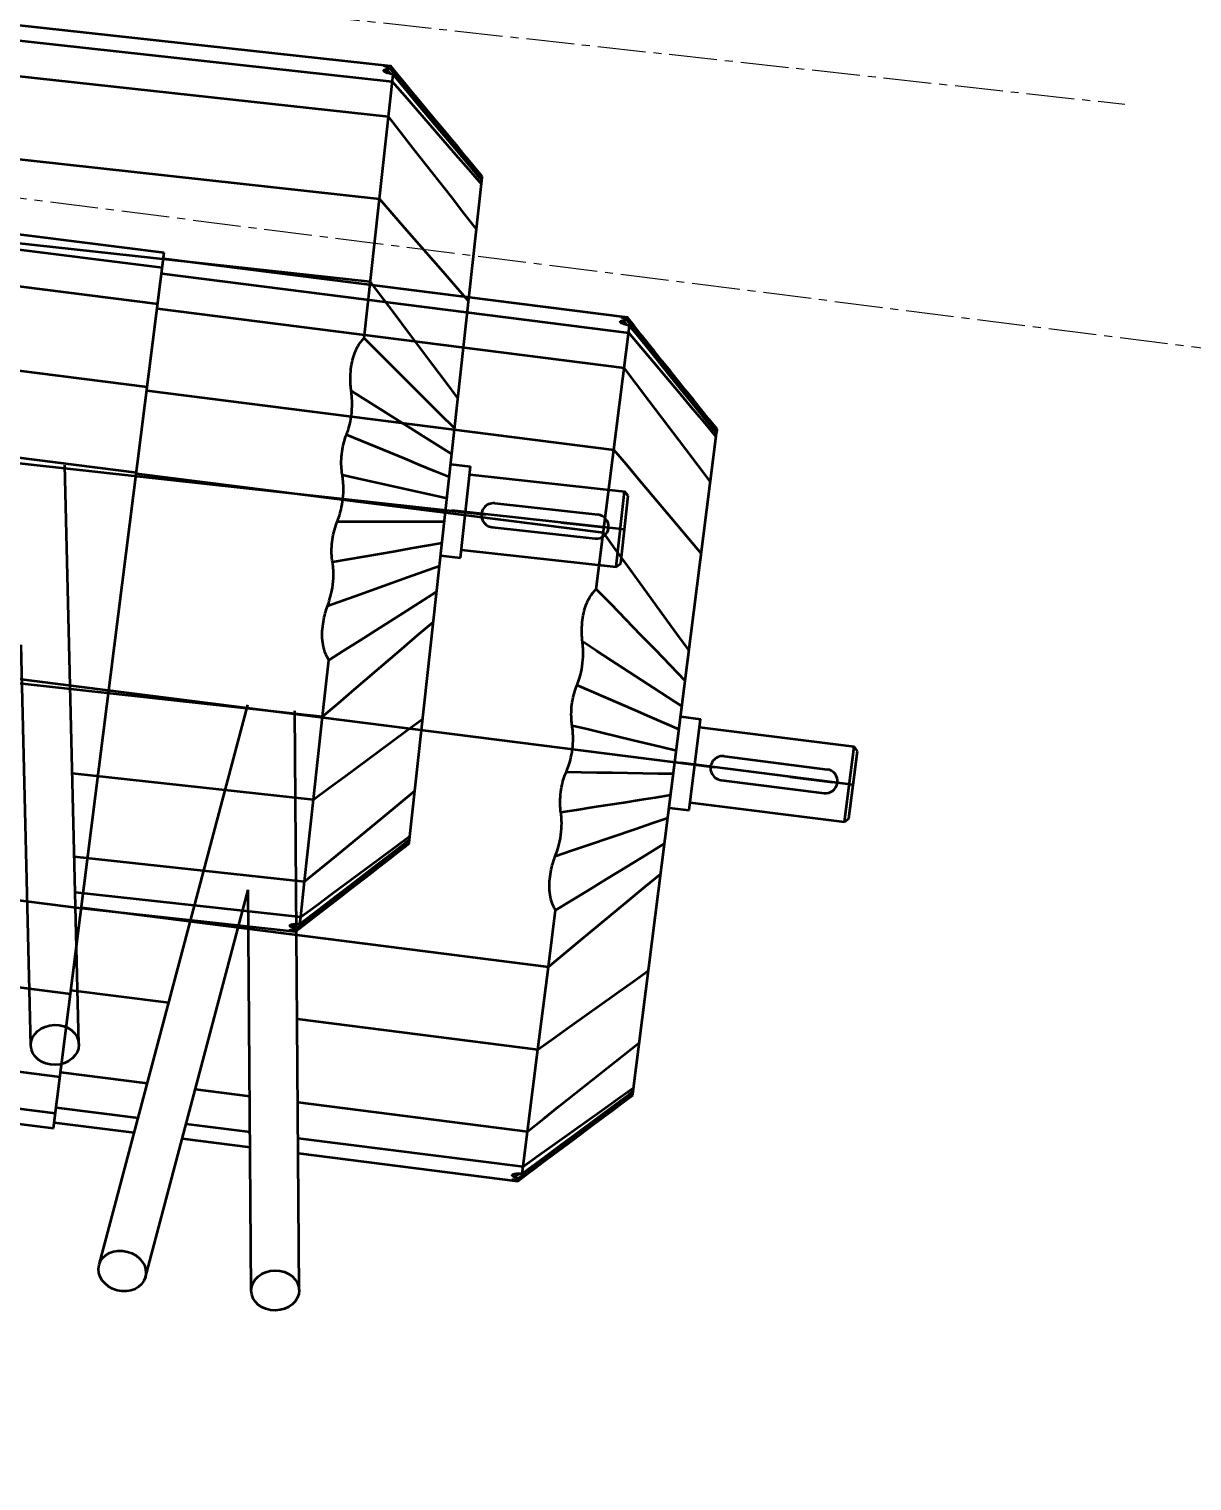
# Model space of a CAD drawing. Header units: millimetres. Extents: x -50460 to 50460, y -35640 to 35640.
# Drawn here: x 19036 to 19327.2, y -4041.1 to -3677.6 of the extents above; entities that cross this region are included whole.
import ezdxf

# ---------------------------------------------------------------- set-up
doc = ezdxf.new("R2010")
doc.units = ezdxf.units.MM
doc.linetypes.add('双点画线', pattern=[22, 12, -2, 2, -2, 2, -2])
doc.linetypes.add('点画线', pattern=[18, 12, -2, 2, -2])
doc.layers.get('0').update_dxf_attribs({"lineweight": 35})
for name, color, linetype, lineweight in [('7', 30, '双点画线', 18), ('CDRAFT0', 7, 'Continuous', 15), ('EB0', 7, 'Continuous', 15), ('中心线层', 1, '点画线', 18), ('尺寸线层', 4, 'Continuous', 18)]:
    doc.layers.add(name, color=color, linetype=linetype, lineweight=lineweight)
doc.styles.get("Standard").update_dxf_attribs({"font": ''})
doc.styles.get('Standard').set_extended_font_data('宋体')
doc.dimstyles.new('AM_DEMATIC$0', dxfattribs={"dimscale": 120, "dimtxt": 3, "dimasz": 1.5, "dimexe": 1, "dimexo": 0, "dimgap": 1, "dimtad": 1, "dimdsep": 46, "dimtxsty": 'Standard', "dimblk": '_CAXARROW', "dimcen": 0, "dimdle": 3, "dimclrd": 256, "dimclre": 256, "dimclrt": 2, "dimadec": 0, "dimazin": 2, "dimtfac": 0.707107, "dimtdec": 3, "dimtmove": 0, "dimatfit": 3, "dimfxl": 0, "dimfrac": 2, "dimtolj": 1, "dimlwd": 18, "dimarcsym": 0})

# ---------------------------------------------------------------- blocks, each defined once
blk = doc.blocks.new('*X513')
at = {"layer": '尺寸线层', "linetype": 'Continuous', "lineweight": 18, "transparency": 16777216}
for points in [[(22089.95, -1589.73), (22112.45, -1769.73), (22067.45, -1769.73)], [(22089.95, -15589.73), (22112.45, -15409.73), (22067.45, -15409.73)]]:
    blk.add_hatch(color=256, dxfattribs=at).paths.add_polyline_path(points, flags=0)
at = {"layer": '尺寸线层', "transparency": 16777216}
for p, q in [((14580.26, -1589.73), (22209.95, -1589.73)), ((14580.26, -15589.73), (22209.95, -15589.73))]:
    blk.add_line(p, q, dxfattribs=at)
at = {"layer": '尺寸线层', "linetype": 'Continuous', "lineweight": 18, "transparency": 16777216}
blk.add_line((22089.95, -1589.73), (22089.95, -15589.73), dxfattribs=at)
at = {"layer": '尺寸线层', "color": 2, "transparency": 16777216, "insert": (21789.95, -8576.73), "char_height": 360, "width": 2392, "attachment_point": 5, "rotation": 90, "line_spacing_factor": 1.37}
blk.add_mtext('14000', dxfattribs=at)
blk = doc.blocks.new('_CAXARROW')
blk.add_hatch(color=0).paths.add_polyline_path([(0, 0), (-1, 0.125), (-1, -0.125)], flags=0)
blk = doc.blocks.new('*X595')
at = {"layer": 'CDRAFT0', "color": 1, "linetype": 'Continuous', "lineweight": 35}
for p, q in [((536.97, -39.76), (653.28, -52.51)), ((536.55, -43.52), (653.75, -56.37)), ((535.59, -52.34), (652.78, -65.19)), ((651.59, -53.64), (651.61, -53.59)), ((651.59, -53.69), (651.59, -53.64)), ((651.61, -53.74), (651.59, -53.69)), ((651.61, -53.59), (651.65, -53.54)), ((651.65, -53.8), (651.61, -53.74)), ((651.65, -53.54), (651.71, -53.5)), ((651.71, -53.87), (651.65, -53.8)), ((651.71, -53.5), (651.78, -53.46)), ((651.8, -53.93), (651.71, -53.87)), ((651.74, -52.5), (651.75, -52.48)), ((651.75, -52.52), (651.74, -52.5)), ((651.75, -52.48), (651.79, -52.47)), ((651.78, -52.54), (651.75, -52.52)), ((651.83, -52.57), (651.78, -52.54)), ((651.78, -53.46), (651.86, -53.43)), ((651.79, -52.47), (651.85, -52.46)), ((651.91, -54), (651.8, -53.93)), ((651.9, -52.6), (651.83, -52.57)), ((651.85, -52.46), (651.94, -52.45)), ((651.86, -53.43), (651.95, -53.4)), ((652, -52.63), (651.9, -52.6)), ((652.05, -54.07), (651.91, -54)), ((651.94, -52.45), (652.04, -52.45)), ((651.95, -53.4), (652.04, -53.38)), ((652.12, -52.67), (652, -52.63)), ((652.04, -52.45), (652.16, -52.45)), ((652.04, -53.38), (652.12, -53.36)), ((652.21, -54.14), (652.05, -54.07)), ((652.25, -52.7), (652.12, -52.67)), ((652.12, -53.36), (652.21, -53.34)), ((652.16, -52.45), (652.27, -52.46)), ((652.21, -53.34), (652.28, -53.33)), ((652.39, -54.21), (652.21, -54.14)), ((652.37, -52.74), (652.25, -52.7)), ((652.27, -52.46), (652.38, -52.46)), ((652.28, -53.33), (652.38, -53.31)), ((652.62, -53.72), (652.28, -53.33)), ((652.46, -52.76), (652.37, -52.74)), ((652.38, -52.46), (652.48, -52.47)), ((652.38, -53.31), (652.48, -53.29)), ((652.59, -54.28), (652.39, -54.21)), ((652.57, -52.79), (652.46, -52.76)), ((652.53, -52.53), (652.48, -52.47)), ((652.48, -52.47), (652.59, -52.47)), ((652.48, -53.29), (652.6, -53.27)), ((652.59, -52.6), (652.53, -52.53)), ((652.68, -52.82), (652.57, -52.79)), ((652.59, -52.47), (652.71, -52.48)), ((652.65, -52.67), (652.59, -52.6)), ((652.81, -54.36), (652.59, -54.28)), ((652.6, -53.27), (652.71, -53.24)), ((652.78, -53.91), (652.62, -53.72)), ((652.71, -52.74), (652.65, -52.67)), ((652.79, -52.86), (652.68, -52.82)), ((652.71, -52.48), (652.85, -52.49)), ((652.76, -52.81), (652.71, -52.74)), ((652.71, -53.24), (652.82, -53.21)), ((652.82, -52.88), (652.76, -52.81)), ((652.95, -54.11), (652.78, -53.91)), ((652.89, -52.9), (652.79, -52.86)), ((653.05, -54.43), (652.81, -54.36)), ((652.82, -53.21), (652.91, -53.17)), ((652.85, -52.49), (652.98, -52.49)), ((652.97, -52.95), (652.89, -52.9)), ((652.91, -53.17), (652.99, -53.13)), ((653.28, -54.5), (652.95, -54.11)), ((653.02, -53), (652.97, -52.95)), ((652.98, -52.49), (653.09, -52.5)), ((652.99, -53.13), (653.03, -53.09)), ((653.05, -53.04), (653.02, -53)), ((654.82, -55.13), (653.02, -53)), ((653.03, -53.09), (653.05, -53.04)), ((653.32, -54.51), (653.05, -54.43)), ((653.09, -52.5), (653.19, -52.51)), ((653.19, -52.51), (653.25, -52.51)), ((653.25, -52.51), (653.28, -52.51)), ((655.05, -54.64), (653.28, -52.51)), ((653.61, -54.58), (653.32, -54.51)), ((646.7, -120.67), (653.94, -54.66)), ((653.94, -54.66), (653.61, -54.58)), ((656.94, -60.04), (653.75, -56.37)), ((656.85, -58.13), (653.94, -54.66)), ((656.63, -57.26), (654.82, -55.13)), ((656.82, -56.77), (655.05, -54.64)), ((658.44, -59.4), (656.63, -57.26)), ((658.6, -58.91), (656.82, -56.77)), ((660.43, -62.4), (656.85, -58.13)), ((660.13, -63.71), (656.94, -60.04)), ((660.25, -61.54), (658.44, -59.4)), ((660.38, -61.05), (658.6, -58.91)), ((662.23, -63.89), (660.25, -61.54)), ((662.35, -63.43), (660.38, -61.05)), ((655.93, -69.22), (652.78, -65.19)), ((663.32, -67.39), (660.13, -63.71)), ((664.42, -67.16), (660.43, -62.4)), ((664.22, -66.24), (662.23, -63.89)), ((664.33, -65.8), (662.35, -63.43)), ((666.51, -71.06), (663.32, -67.39)), ((666.21, -68.59), (664.22, -66.24)), ((666.31, -68.19), (664.33, -65.8)), ((668.55, -72.09), (664.42, -67.16)), ((668.21, -70.96), (666.21, -68.59)), ((668.3, -70.57), (666.31, -68.19)), ((659.09, -73.24), (655.93, -69.22)), ((669.7, -74.73), (666.51, -71.06)), ((670.22, -73.33), (668.21, -70.96)), ((670.29, -72.97), (668.3, -70.57)), ((672.55, -76.86), (668.55, -72.09)), ((533.33, -72.9), (650.53, -85.75)), ((668.54, -85.32), (659.09, -73.24)), ((672.89, -78.4), (669.7, -74.73)), ((672.23, -75.7), (670.22, -73.33)), ((672.28, -75.37), (670.29, -72.97)), ((674.24, -78.08), (672.23, -75.7)), ((674.28, -77.77), (672.28, -75.37)), ((676.18, -81.19), (672.55, -76.86)), ((676.08, -82.08), (672.89, -78.4)), ((676.26, -80.47), (674.24, -78.08)), ((676.29, -80.18), (674.28, -77.77)), ((658.01, -246.9), (676.18, -81.19)), ((675.5, -80.37), (675.36, -80.21)), ((675.63, -80.53), (675.5, -80.37)), ((675.77, -80.69), (675.63, -80.53)), ((675.91, -80.85), (675.77, -80.69)), ((676.04, -81.01), (675.91, -80.85)), ((676.18, -81.17), (676.04, -81.01)), ((676.18, -81.17), (676.26, -80.47)), ((676.18, -81.19), (676.18, -81.17)), ((676.26, -80.47), (676.29, -80.18)), ((653.72, -89.42), (650.53, -85.75)), ((671.69, -89.35), (668.54, -85.32)), ((656.91, -93.09), (653.72, -89.42)), ((674.84, -93.37), (671.69, -89.35)), ((531.06, -93.66), (648.25, -106.51)), ((666.48, -104.09), (656.91, -93.09)), ((669.67, -107.76), (666.48, -104.09)), ((651.39, -110.68), (648.25, -106.51)), ((672.86, -111.43), (669.67, -107.76)), ((654.52, -114.85), (651.39, -110.68)), ((657.66, -119.03), (654.52, -114.85)), ((663.93, -127.37), (657.66, -119.03)), ((644.67, -123.62), (644.89, -123.15)), ((644.89, -123.15), (645.14, -122.7)), ((645.14, -122.7), (645.41, -122.26)), ((645.41, -122.26), (645.7, -121.84)), ((645.7, -121.84), (646.01, -121.43)), ((646.01, -121.43), (646.34, -121.04)), ((646.34, -121.04), (646.7, -120.67)), ((650.46, -124.42), (646.7, -120.67)), ((643.56, -127.26), (643.67, -126.7)), ((643.67, -126.7), (643.79, -126.14)), ((643.79, -126.14), (643.94, -125.61)), ((643.94, -125.61), (644.09, -125.08)), ((644.09, -125.08), (644.27, -124.58)), ((644.27, -124.58), (644.46, -124.09)), ((644.46, -124.09), (644.67, -123.62)), ((654.3, -128.25), (650.46, -124.42)), ((643.26, -130.26), (643.29, -129.65)), ((643.26, -130.83), (643.26, -130.26)), ((643.26, -131.37), (643.26, -130.83)), ((643.29, -129.65), (643.33, -129.04)), ((643.33, -129.04), (643.39, -128.43)), ((643.39, -128.43), (643.46, -127.84)), ((643.46, -127.84), (643.56, -127.26)), ((658.09, -132.02), (654.3, -128.25)), ((667.07, -131.54), (663.93, -127.37)), ((643.28, -131.88), (643.26, -131.37)), ((643.31, -132.36), (643.28, -131.88)), ((643.34, -132.79), (643.31, -132.36)), ((643.38, -133.19), (643.34, -132.79)), ((643.42, -133.54), (643.38, -133.19)), ((643.45, -133.85), (643.42, -133.54)), ((643.5, -134.21), (643.45, -133.85)), ((647.06, -136.12), (643.45, -133.85)), ((643.54, -134.65), (643.5, -134.21)), ((661.85, -135.77), (658.09, -132.02)), ((670.2, -135.71), (667.07, -131.54)), ((643.59, -135.16), (643.54, -134.65)), ((643.63, -135.72), (643.59, -135.16)), ((643.66, -136.34), (643.63, -135.72)), ((643.64, -138.47), (643.67, -137.72)), ((643.68, -137.01), (643.66, -136.34)), ((643.67, -137.72), (643.68, -137.01)), ((650.66, -138.39), (647.06, -136.12)), ((665.6, -139.49), (661.85, -135.77)), ((458.39, -140.8), (677.08, -164.77)), ((643.12, -142.18), (643.26, -141.53)), ((643.26, -141.53), (643.39, -140.82)), ((643.39, -140.82), (643.5, -140.06)), ((643.5, -140.06), (643.59, -139.25)), ((643.59, -139.25), (643.64, -138.47)), ((661.46, -145.19), (650.66, -138.39)), ((669.38, -143.25), (665.6, -139.49)), ((641.99, -145.59), (642.14, -145.18)), ((642.14, -145.18), (642.27, -144.84)), ((642.27, -144.84), (642.38, -144.55)), ((645.95, -146.36), (642.27, -144.84)), ((642.38, -144.55), (642.52, -144.2)), ((642.52, -144.2), (642.66, -143.79)), ((642.66, -143.79), (642.81, -143.31)), ((642.81, -143.31), (642.97, -142.77)), ((642.97, -142.77), (643.12, -142.18)), ((665.06, -147.46), (661.46, -145.19)), ((641.16, -149.06), (641.25, -148.45)), ((641.25, -148.45), (641.37, -147.84)), ((641.37, -147.84), (641.5, -147.24)), ((641.5, -147.24), (641.66, -146.64)), ((641.66, -146.64), (641.83, -146.07)), ((641.83, -146.07), (641.99, -145.59)), ((649.63, -147.88), (645.95, -146.36)), ((653.31, -149.4), (649.63, -147.88)), ((668.66, -149.73), (665.06, -147.46)), ((575.25, -297.45), (571.74, -152.42)), ((640.98, -151.53), (640.99, -150.91)), ((640.98, -152.15), (640.98, -151.53)), ((641, -152.76), (640.98, -152.15)), ((640.99, -150.91), (641.03, -150.29)), ((641.03, -150.29), (641.08, -149.68)), ((641.08, -149.68), (641.16, -149.06)), ((656.99, -150.91), (653.31, -149.4)), ((660.67, -152.43), (656.99, -150.91)), ((664.35, -153.95), (660.67, -152.43)), ((668.39, -152.25), (673.36, -152.8)), ((641.04, -153.32), (641, -152.76)), ((641.08, -153.82), (641.04, -153.32)), ((641.13, -154.27), (641.08, -153.82)), ((641.19, -154.66), (641.13, -154.27)), ((641.24, -155), (641.19, -154.66)), ((641.28, -155.3), (641.24, -155)), ((644.98, -155.83), (641.24, -155)), ((641.33, -155.65), (641.28, -155.3)), ((641.38, -156.06), (641.33, -155.65)), ((641.43, -156.52), (641.38, -156.06)), ((648.73, -156.66), (644.98, -155.83)), ((668.04, -155.47), (664.35, -153.95)), ((670.85, -175.66), (673.36, -152.8)), ((673.14, -154.78), (711.91, -159.04)), ((641.47, -157.02), (641.43, -156.52)), ((641.46, -160.14), (641.5, -159.44)), ((641.5, -157.57), (641.47, -157.02)), ((641.52, -158.16), (641.5, -157.57)), ((641.5, -159.44), (641.52, -158.78)), ((641.52, -158.78), (641.52, -158.16)), ((652.47, -157.49), (648.73, -156.66)), ((656.22, -158.32), (652.47, -157.49)), ((663.7, -159.98), (656.22, -158.32)), ((709.84, -177.92), (711.91, -159.04)), ((712.79, -160.14), (711.91, -159.04)), ((640.78, -164.1), (640.93, -163.53)), ((640.93, -163.53), (641.07, -162.92)), ((641.07, -162.92), (641.19, -162.27)), ((641.19, -162.27), (641.3, -161.58)), ((641.3, -161.58), (641.4, -160.86)), ((641.4, -160.86), (641.46, -160.14)), ((667.45, -160.81), (663.7, -159.98)), ((679.39, -162.01), (705.24, -164.84)), ((710.94, -177.04), (712.79, -160.14)), ((639.72, -167.23), (639.85, -166.86)), ((639.85, -166.86), (639.97, -166.55)), ((639.97, -166.55), (640.08, -166.27)), ((639.97, -166.55), (643.8, -166.55)), ((640.08, -166.27), (640.2, -165.93)), ((640.2, -165.93), (640.34, -165.54)), ((640.34, -165.54), (640.49, -165.11)), ((640.49, -165.11), (640.64, -164.63)), ((640.64, -164.63), (640.78, -164.1)), ((643.8, -166.55), (647.64, -166.55)), ((647.64, -166.55), (651.48, -166.55)), ((651.48, -166.55), (655.31, -166.55)), ((655.31, -166.55), (662.98, -166.56)), ((662.98, -166.56), (666.82, -166.56)), ((711.87, -168.59), (668.63, -163.85)), ((695.96, -166.84), (706.7, -168.02)), ((638.76, -171.03), (638.86, -170.45)), ((638.86, -170.45), (638.97, -169.86)), ((638.97, -169.86), (639.1, -169.28)), ((639.1, -169.28), (639.25, -168.7)), ((639.25, -168.7), (639.41, -168.15)), ((639.41, -168.15), (639.57, -167.66)), ((639.57, -167.66), (639.72, -167.23)), ((678.74, -167.97), (704.58, -170.81)), ((638.55, -173.41), (638.57, -172.81)), ((638.55, -174), (638.55, -173.41)), ((638.56, -174.6), (638.55, -174)), ((638.57, -172.81), (638.62, -172.22)), ((638.62, -172.22), (638.68, -171.62)), ((638.68, -171.62), (638.76, -171.03)), ((650.54, -174.64), (654.47, -173.95)), ((654.47, -173.95), (658.39, -173.27)), ((658.39, -173.27), (662.31, -172.58)), ((662.31, -172.58), (666.23, -171.9)), ((671.07, -173.67), (709.84, -177.92)), ((638.6, -175.19), (638.56, -174.6)), ((638.65, -175.78), (638.6, -175.19)), ((638.71, -176.28), (638.65, -175.78)), ((638.78, -176.69), (638.71, -176.28)), ((638.78, -176.69), (642.7, -176)), ((638.83, -176.99), (638.78, -176.69)), ((638.88, -177.36), (638.83, -176.99)), ((638.93, -177.79), (638.88, -177.36)), ((638.97, -178.28), (638.93, -177.79)), ((642.7, -176), (646.62, -175.32)), ((646.62, -175.32), (650.54, -174.64)), ((661.6, -179.07), (665.61, -177.63)), ((665.88, -175.11), (670.85, -175.66)), ((709.84, -177.92), (710.94, -177.04)), ((638.86, -182.37), (638.95, -181.56)), ((638.95, -181.56), (639.01, -180.81)), ((639.01, -178.83), (638.97, -178.28)), ((639.03, -179.44), (639.01, -178.83)), ((639.01, -180.81), (639.03, -180.1)), ((639.03, -180.1), (639.03, -179.44)), ((645.57, -184.81), (657.59, -180.5)), ((657.59, -180.5), (661.6, -179.07)), ((638.13, -185.87), (638.3, -185.26)), ((638.3, -185.26), (638.46, -184.61)), ((638.46, -184.61), (638.61, -183.9)), ((638.61, -183.9), (638.75, -183.15)), ((638.75, -183.15), (638.86, -182.37)), ((641.56, -186.24), (645.57, -184.81)), ((660.49, -186.9), (664.89, -184.12)), ((637.1, -189.07), (637.22, -188.66)), ((637.22, -188.66), (637.34, -188.3)), ((637.34, -188.3), (637.45, -187.97)), ((637.45, -187.97), (637.55, -187.68)), ((637.55, -187.68), (641.56, -186.24)), ((637.55, -187.68), (637.67, -187.33)), ((637.67, -187.33), (637.82, -186.91)), ((637.82, -186.91), (637.97, -186.42)), ((637.97, -186.42), (638.13, -185.87)), ((655.62, -189.99), (660.49, -186.9)), ((636.33, -192.81), (636.41, -192.22)), ((636.41, -192.22), (636.5, -191.64)), ((636.5, -191.64), (636.61, -191.06)), ((636.61, -191.06), (636.72, -190.51)), ((636.72, -190.51), (636.85, -190)), ((636.85, -190), (636.97, -189.52)), ((636.97, -189.52), (637.1, -189.07)), ((650.6, -193.17), (655.62, -189.99)), ((660.1, -195.05), (664.07, -191.66)), ((636.21, -194.59), (636.23, -194)), ((636.21, -195.19), (636.21, -194.59)), ((636.23, -195.77), (636.21, -195.19)), ((636.23, -194), (636.27, -193.41)), ((636.28, -196.35), (636.23, -195.77)), ((636.27, -193.41), (636.33, -192.81)), ((641.4, -199), (645.76, -196.24)), ((645.76, -196.24), (650.6, -193.17)), ((656.14, -198.44), (660.1, -195.05)), ((563.26, -297.74), (560.83, -197.41)), ((636.34, -196.91), (636.28, -196.35)), ((636.43, -197.46), (636.34, -196.91)), ((636.53, -197.99), (636.43, -197.46)), ((636.66, -198.5), (636.53, -197.99)), ((636.8, -199), (636.66, -198.5)), ((636.97, -199.47), (636.8, -199)), ((637.16, -199.94), (636.97, -199.47)), ((637.87, -201.24), (641.4, -199)), ((644.24, -208.62), (656.14, -198.44)), ((519.12, -202.55), (636.31, -215.4)), ((636.31, -215.4), (637.87, -201.24)), ((637.37, -200.39), (637.16, -199.94)), ((637.61, -200.82), (637.37, -200.39)), ((637.87, -201.24), (637.61, -200.82)), ((640.28, -212.01), (644.24, -208.62)), ((636.31, -215.4), (640.28, -212.01)), ((634.04, -236.17), (636.31, -215.4)), ((657.5, -218.82), (661.41, -215.93)), ((641.86, -230.39), (653.59, -221.72)), ((653.59, -221.72), (657.5, -218.82)), ((573.61, -229.54), (634.04, -236.17)), ((637.95, -233.28), (641.86, -230.39)), ((631.78, -256.73), (634.04, -236.17)), ((634.04, -236.17), (637.95, -233.28)), ((655.48, -237.24), (659.43, -233.99)), ((651.53, -240.49), (655.48, -237.24)), ((639.68, -250.23), (651.53, -240.49)), ((653.51, -249.69), (658.09, -246.18)), ((654.28, -248.19), (658.19, -245.29)), ((655.52, -248.79), (658.01, -246.9)), ((656.97, -247.03), (657.16, -246.89)), ((657.16, -246.89), (657.34, -246.75)), ((657.34, -246.75), (657.53, -246.62)), ((657.53, -246.62), (657.72, -246.48)), ((657.72, -246.48), (657.9, -246.34)), ((657.9, -246.34), (658.09, -246.2)), ((657.98, -247.18), (658.01, -246.9)), ((574.11, -250.4), (631.78, -256.73)), ((635.73, -253.48), (639.68, -250.23)), ((648.98, -253.17), (653.51, -249.69)), ((650.37, -251.08), (654.28, -248.19)), ((650.57, -252.56), (653.04, -250.68)), ((653.03, -251.02), (655.5, -249.1)), ((653.04, -250.68), (655.52, -248.79)), ((655.5, -249.1), (657.98, -247.18)), ((631.78, -256.73), (635.73, -253.48)), ((638.64, -259.76), (650.37, -251.08)), ((644.42, -256.67), (648.98, -253.17)), ((645.63, -256.31), (648.1, -254.44)), ((648.1, -254.44), (650.57, -252.56)), ((648.1, -254.83), (650.56, -252.93)), ((650.56, -252.93), (653.03, -251.02)), ((630.82, -265.55), (631.78, -256.73)), ((639.84, -260.19), (644.42, -256.67)), ((643.18, -258.18), (645.63, -256.31)), ((643.19, -258.63), (648.1, -254.83)), ((574.33, -259.36), (630.82, -265.55)), ((634.73, -262.66), (638.64, -259.76)), ((635.19, -263.76), (639.84, -260.19)), ((638.28, -261.91), (640.73, -260.05)), ((638.3, -262.41), (640.74, -260.52)), ((640.73, -260.05), (643.18, -258.18)), ((640.74, -260.52), (643.19, -258.63)), ((574.42, -263.17), (629.52, -269.21)), ((630.63, -267.26), (635.19, -263.76)), ((630.82, -265.55), (634.73, -262.66)), ((631.59, -266.99), (633.82, -265.3)), ((633.82, -265.3), (636.05, -263.61)), ((633.9, -265.82), (636.1, -264.12)), ((636.05, -263.61), (638.28, -261.91)), ((636.1, -264.12), (638.3, -262.41)), ((628.01, -268.89), (628.02, -268.87)), ((628.03, -268.91), (628.01, -268.89)), ((628.02, -268.87), (628.06, -268.86)), ((628.06, -268.93), (628.03, -268.91)), ((628.06, -268.86), (628.12, -268.84)), ((628.12, -268.96), (628.06, -268.93)), ((628.11, -267.75), (628.12, -267.69)), ((628.12, -267.8), (628.11, -267.75)), ((628.12, -267.69), (628.16, -267.64)), ((628.16, -267.85), (628.12, -267.8)), ((628.12, -268.84), (628.21, -268.83)), ((628.21, -268.98), (628.12, -268.96)), ((628.16, -267.64), (628.21, -267.6)), ((628.2, -267.91), (628.16, -267.85)), ((628.26, -267.96), (628.2, -267.91)), ((628.21, -267.6), (628.28, -267.55)), ((628.21, -268.83), (628.33, -268.81)), ((628.31, -269), (628.21, -268.98)), ((628.33, -268.01), (628.26, -267.96)), ((628.28, -267.55), (628.38, -267.51)), ((628.41, -268.05), (628.33, -268.01)), ((628.33, -268.81), (628.45, -268.81)), ((628.38, -267.51), (628.5, -267.47)), ((628.49, -268.1), (628.41, -268.05)), ((628.45, -268.81), (628.57, -268.8)), ((628.57, -268.13), (628.49, -268.1)), ((628.5, -267.47), (628.63, -267.43)), ((628.65, -268.17), (628.57, -268.13)), ((628.57, -268.8), (628.68, -268.8)), ((628.63, -267.43), (628.79, -267.4)), ((628.72, -268.2), (628.65, -268.17)), ((628.68, -268.8), (628.77, -268.79)), ((628.72, -268.2), (628.93, -268.04)), ((628.81, -268.24), (628.72, -268.2)), ((628.77, -268.79), (628.88, -268.79)), ((628.79, -267.4), (628.98, -267.37)), ((628.8, -269.03), (628.87, -268.97)), ((628.91, -268.28), (628.81, -268.24)), ((628.87, -268.97), (628.94, -268.92)), ((628.88, -268.79), (629, -268.78)), ((629.02, -268.33), (628.91, -268.28)), ((628.93, -268.04), (629.13, -267.89)), ((628.94, -268.92), (629.01, -268.87)), ((628.98, -267.37), (629.18, -267.34)), ((629, -268.78), (629.12, -268.76)), ((629.01, -268.87), (629.08, -268.81)), ((629.12, -268.38), (629.02, -268.33)), ((629.08, -268.81), (629.15, -268.76)), ((629.22, -268.43), (629.12, -268.38)), ((629.12, -268.76), (629.22, -268.74)), ((629.13, -267.89), (629.34, -267.74)), ((629.18, -267.34), (629.41, -267.31)), ((629.31, -268.49), (629.22, -268.43)), ((629.22, -268.74), (629.31, -268.72)), ((629.37, -268.54), (629.31, -268.49)), ((629.31, -268.72), (629.38, -268.68)), ((629.34, -267.74), (629.55, -267.58)), ((629.4, -268.59), (629.37, -268.54)), ((629.38, -268.68), (631.59, -266.99)), ((629.38, -268.68), (629.41, -268.64)), ((629.41, -268.64), (629.4, -268.59)), ((629.41, -267.31), (629.67, -267.29)), ((629.52, -269.21), (631.71, -267.52)), ((629.55, -267.58), (629.75, -267.43)), ((629.67, -267.29), (629.96, -267.28)), ((629.75, -267.43), (629.96, -267.28)), ((629.96, -267.28), (630.28, -267.26)), ((630.28, -267.26), (630.63, -267.26)), ((630.63, -267.26), (630.82, -265.55)), ((631.71, -267.52), (633.9, -265.82)), ((628.42, -269.03), (628.31, -269)), ((628.53, -269.05), (628.42, -269.03)), ((628.63, -269.07), (628.53, -269.05)), ((628.73, -269.08), (628.63, -269.07)), ((628.73, -269.08), (628.8, -269.03)), ((628.82, -269.1), (628.73, -269.08)), ((628.93, -269.12), (628.82, -269.1)), ((629.05, -269.14), (628.93, -269.12)), ((629.16, -269.15), (629.05, -269.14)), ((629.27, -269.17), (629.16, -269.15)), ((629.37, -269.19), (629.27, -269.17)), ((629.45, -269.2), (629.37, -269.19)), ((629.5, -269.21), (629.45, -269.2)), ((629.52, -269.21), (629.5, -269.21))]:
    blk.add_line(p, q, dxfattribs=at)
for centre, start, end in [((679.06, -164.99), 83.7431, 263.7431), ((704.91, -167.82), 263.7431, 83.7431)]:
    blk.add_arc(centre, 3, start, end, dxfattribs=at)
blk.add_ellipse((569.25, -297.6), major_axis=(6, 0.15), ratio=0.835479, dxfattribs=at)
blk = doc.blocks.new('*X593')
at = {"layer": '尺寸线层'}
blk.add_blockref('*X595', (3196.17, -531), dxfattribs=at)
blk = doc.blocks.new('*X566')
at = {"layer": '中心线层', "linetype": '点画线', "lineweight": 18}
blk.add_line((-4378, 329.1), (817.65, -240.54), dxfattribs=at)
at = {"layer": 'EB0'}
blk.add_blockref('*X593', (-3215.73, 352.57), dxfattribs=at)
blk = doc.blocks.new('*X628')
at = {"layer": 'CDRAFT0', "color": 1, "linetype": 'Continuous', "lineweight": 35}
for p, q in [((479.76, -40.12), (536.41, -47.3)), ((479.28, -43.89), (535.93, -51.06)), ((508.63, -266.55), (536.41, -47.3)), ((536.22, -48.79), (652.3, -63.49)), ((478.13, -53), (534.78, -60.17)), ((535.75, -52.54), (652.71, -67.36)), ((534.63, -61.34), (651.59, -76.16)), ((650.59, -64.59), (650.62, -64.54)), ((650.59, -64.64), (650.59, -64.59)), ((650.61, -64.7), (650.59, -64.64)), ((650.65, -64.76), (650.61, -64.7)), ((650.62, -64.54), (650.66, -64.5)), ((650.71, -64.82), (650.65, -64.76)), ((650.66, -64.5), (650.72, -64.45)), ((650.8, -64.89), (650.71, -64.82)), ((650.72, -64.45), (650.79, -64.42)), ((650.76, -63.45), (650.78, -63.44)), ((650.77, -63.48), (650.76, -63.45)), ((650.8, -63.5), (650.77, -63.48)), ((650.78, -63.44), (650.82, -63.43)), ((650.79, -64.42), (650.87, -64.39)), ((650.85, -63.53), (650.8, -63.5)), ((650.91, -64.96), (650.8, -64.89)), ((650.82, -63.43), (650.88, -63.42)), ((650.93, -63.56), (650.85, -63.53)), ((650.87, -64.39), (650.96, -64.36)), ((650.88, -63.42), (650.96, -63.41)), ((651.05, -65.03), (650.91, -64.96)), ((651.02, -63.59), (650.93, -63.56)), ((650.96, -63.41), (651.07, -63.41)), ((650.96, -64.36), (651.05, -64.34)), ((651.15, -63.63), (651.02, -63.59)), ((651.05, -64.34), (651.13, -64.32)), ((651.2, -65.1), (651.05, -65.03)), ((651.07, -63.41), (651.18, -63.42)), ((651.13, -64.32), (651.22, -64.31)), ((651.27, -63.67), (651.15, -63.63)), ((651.18, -63.42), (651.3, -63.42)), ((651.38, -65.18), (651.2, -65.1)), ((651.22, -64.31), (651.29, -64.29)), ((651.39, -63.7), (651.27, -63.67)), ((651.29, -64.29), (651.39, -64.28)), ((651.62, -64.69), (651.29, -64.29)), ((651.3, -63.42), (651.41, -63.43)), ((651.58, -65.25), (651.38, -65.18)), ((651.48, -63.73), (651.39, -63.7)), ((651.39, -64.28), (651.5, -64.26)), ((651.41, -63.43), (651.5, -63.43)), ((651.59, -63.76), (651.48, -63.73)), ((651.56, -63.5), (651.5, -63.43)), ((651.5, -63.43), (651.61, -63.44)), ((651.5, -64.26), (651.61, -64.24)), ((651.61, -63.57), (651.56, -63.5)), ((651.8, -65.33), (651.58, -65.25)), ((651.7, -63.8), (651.59, -63.76)), ((651.61, -63.44), (651.74, -63.45)), ((651.67, -63.64), (651.61, -63.57)), ((651.61, -64.24), (651.73, -64.21)), ((651.78, -64.89), (651.62, -64.69)), ((651.73, -63.71), (651.67, -63.64)), ((651.81, -63.84), (651.7, -63.8)), ((651.78, -63.78), (651.73, -63.71)), ((651.73, -64.21), (651.83, -64.18)), ((651.74, -63.45), (651.87, -63.46)), ((651.84, -63.85), (651.78, -63.78)), ((651.95, -65.08), (651.78, -64.89)), ((652.04, -65.41), (651.8, -65.33)), ((651.9, -63.88), (651.81, -63.84)), ((651.83, -64.18), (651.93, -64.15)), ((651.87, -63.46), (652, -63.47)), ((651.98, -63.93), (651.9, -63.88)), ((651.93, -64.15), (652, -64.11)), ((652.28, -65.48), (651.95, -65.08)), ((652.04, -63.97), (651.98, -63.93)), ((652, -63.47), (652.12, -63.48)), ((652, -64.11), (652.05, -64.07)), ((652.06, -64.02), (652.04, -63.97)), ((653.8, -66.13), (652.04, -63.97)), ((652.31, -65.49), (652.04, -65.41)), ((652.05, -64.07), (652.06, -64.02)), ((652.12, -63.48), (652.21, -63.49)), ((652.21, -63.49), (652.28, -63.49)), ((652.28, -63.49), (652.3, -63.49)), ((654.03, -65.65), (652.3, -63.49)), ((644.58, -131.54), (652.93, -65.66)), ((652.6, -65.57), (652.31, -65.49)), ((652.93, -65.66), (652.6, -65.57)), ((655.84, -71.08), (652.71, -67.36)), ((655.78, -69.17), (652.93, -65.66)), ((655.57, -68.3), (653.8, -66.13)), ((655.77, -67.81), (654.03, -65.65)), ((657.35, -70.47), (655.57, -68.3)), ((657.51, -69.98), (655.77, -67.81)), ((659.29, -73.51), (655.78, -69.17)), ((658.97, -74.81), (655.84, -71.08)), ((659.12, -72.64), (657.35, -70.47)), ((659.26, -72.15), (657.51, -69.98)), ((661.07, -75.02), (659.12, -72.64)), ((661.19, -74.56), (659.26, -72.15)), ((475.5, -73.77), (532.15, -80.94)), ((654.68, -80.24), (651.59, -76.16)), ((662.09, -78.53), (658.97, -74.81)), ((663.19, -78.33), (659.29, -73.51)), ((663.01, -77.4), (661.07, -75.02)), ((663.13, -76.97), (661.19, -74.56)), ((665.22, -82.26), (662.09, -78.53)), ((664.97, -79.79), (663.01, -77.4)), ((665.07, -79.39), (663.13, -76.97)), ((667.24, -83.32), (663.19, -78.33)), ((666.92, -82.19), (664.97, -79.79)), ((667.02, -81.81), (665.07, -79.39)), ((532.03, -81.86), (648.99, -96.68)), ((657.76, -84.32), (654.68, -80.24)), ((668.35, -85.99), (665.22, -82.26)), ((668.89, -84.59), (666.92, -82.19)), ((668.97, -84.23), (667.02, -81.81)), ((671.16, -88.17), (667.24, -83.32)), ((667.01, -96.56), (657.76, -84.32)), ((671.48, -89.71), (668.35, -85.99)), ((670.86, -87), (668.89, -84.59)), ((670.92, -86.67), (668.97, -84.23)), ((672.83, -89.41), (670.86, -87)), ((672.88, -89.11), (670.92, -86.67)), ((674.72, -92.55), (671.16, -88.17)), ((674.61, -93.44), (671.48, -89.71)), ((674.81, -91.83), (672.83, -89.41)), ((674.84, -91.55), (672.88, -89.11)), ((653.76, -257.93), (674.72, -92.55)), ((674.05, -91.72), (673.91, -91.56)), ((674.18, -91.88), (674.05, -91.72)), ((674.32, -92.05), (674.18, -91.88)), ((674.45, -92.21), (674.32, -92.05)), ((674.59, -92.37), (674.45, -92.21)), ((674.72, -92.53), (674.59, -92.37)), ((674.72, -92.53), (674.81, -91.83)), ((674.72, -92.55), (674.72, -92.53)), ((674.81, -91.83), (674.84, -91.55)), ((472.78, -95.2), (529.43, -102.38)), ((652.12, -100.4), (648.99, -96.68)), ((670.09, -100.63), (667.01, -96.56)), ((655.25, -104.13), (652.12, -100.4)), ((673.18, -104.71), (670.09, -100.63)), ((529.4, -102.58), (646.37, -117.4)), ((664.64, -115.29), (655.25, -104.13)), ((667.77, -119.01), (664.64, -115.29)), ((649.43, -121.63), (646.37, -117.4)), ((670.89, -122.74), (667.77, -119.01)), ((652.5, -125.85), (649.43, -121.63)), ((655.56, -130.07), (652.5, -125.85)), ((661.69, -138.52), (655.56, -130.07)), ((642.28, -134.91), (642.5, -134.44)), ((642.5, -134.44), (642.73, -133.98)), ((642.73, -133.98), (642.98, -133.54)), ((642.98, -133.54), (643.26, -133.1)), ((643.26, -133.1), (643.56, -132.68)), ((643.56, -132.68), (643.87, -132.28)), ((643.87, -132.28), (644.22, -131.9)), ((644.22, -131.9), (644.58, -131.54)), ((648.28, -135.35), (644.58, -131.54)), ((641.22, -138.65), (641.32, -138.07)), ((641.32, -138.07), (641.44, -137.51)), ((641.44, -137.51), (641.58, -136.96)), ((641.58, -136.96), (641.73, -136.42)), ((641.73, -136.42), (641.9, -135.9)), ((641.9, -135.9), (642.08, -135.4)), ((642.08, -135.4), (642.28, -134.91)), ((652.05, -139.24), (648.28, -135.35)), ((640.96, -142.18), (640.97, -141.63)), ((640.97, -141.63), (640.98, -141.06)), ((640.98, -141.06), (641.02, -140.46)), ((641.02, -140.46), (641.07, -139.84)), ((641.07, -139.84), (641.14, -139.24)), ((641.14, -139.24), (641.22, -138.65)), ((655.77, -143.07), (652.05, -139.24)), ((664.76, -142.74), (661.69, -138.52)), ((640.97, -142.69), (640.96, -142.18)), ((640.99, -143.16), (640.97, -142.69)), ((641.02, -143.6), (640.99, -143.16)), ((641.05, -143.99), (641.02, -143.6)), ((641.08, -144.35), (641.05, -143.99)), ((641.11, -144.65), (641.08, -144.35)), ((641.15, -145.02), (641.11, -144.65)), ((644.67, -146.98), (641.11, -144.65)), ((641.19, -145.46), (641.15, -145.02)), ((659.47, -146.88), (655.77, -143.07)), ((667.82, -146.96), (664.76, -142.74)), ((455.95, -148.49), (674.21, -176.14)), ((641.23, -145.96), (641.19, -145.46)), ((641.22, -149.28), (641.26, -148.53)), ((641.26, -146.53), (641.23, -145.96)), ((641.28, -147.15), (641.26, -146.53)), ((641.26, -148.53), (641.28, -147.82)), ((641.28, -147.82), (641.28, -147.15)), ((648.24, -149.31), (644.67, -146.98)), ((663.16, -150.67), (659.47, -146.88)), ((640.64, -152.98), (640.79, -152.33)), ((640.79, -152.33), (640.93, -151.62)), ((640.93, -151.62), (641.06, -150.86)), ((641.06, -150.86), (641.16, -150.06)), ((641.16, -150.06), (641.22, -149.28)), ((658.93, -156.3), (648.24, -149.31)), ((666.87, -154.49), (663.16, -150.67)), ((639.45, -156.37), (639.6, -155.96)), ((639.6, -155.96), (639.74, -155.63)), ((639.74, -155.63), (639.86, -155.34)), ((643.4, -157.21), (639.74, -155.63)), ((639.86, -155.34), (640, -154.99)), ((640, -154.99), (640.15, -154.58)), ((640.15, -154.58), (640.31, -154.1)), ((640.31, -154.1), (640.48, -153.57)), ((640.48, -153.57), (640.64, -152.98)), ((662.49, -158.63), (658.93, -156.3)), ((638.48, -160.44), (638.56, -159.83)), ((638.56, -159.83), (638.67, -159.22)), ((638.67, -159.22), (638.79, -158.61)), ((638.79, -158.61), (638.93, -158.01)), ((638.93, -158.01), (639.1, -157.41)), ((639.1, -157.41), (639.28, -156.84)), ((639.28, -156.84), (639.45, -156.37)), ((647.05, -158.79), (643.4, -157.21)), ((650.71, -160.37), (647.05, -158.79)), ((666.05, -160.96), (662.49, -158.63)), ((520.08, -300.74), (557.3, -160.52)), ((570.17, -307.09), (569.1, -162.02)), ((638.33, -162.91), (638.34, -162.29)), ((638.34, -163.52), (638.33, -162.91)), ((638.34, -162.29), (638.36, -161.67)), ((638.37, -164.08), (638.34, -163.52)), ((638.36, -161.67), (638.41, -161.06)), ((638.41, -161.06), (638.48, -160.44)), ((654.36, -161.95), (650.71, -160.37)), ((658.02, -163.53), (654.36, -161.95)), ((661.67, -165.11), (658.02, -163.53)), ((665.73, -163.47), (670.69, -164.1)), ((638.4, -164.59), (638.37, -164.08)), ((638.45, -165.04), (638.4, -164.59)), ((638.49, -165.43), (638.45, -165.04)), ((638.54, -165.76), (638.49, -165.43)), ((638.58, -166.06), (638.54, -165.76)), ((642.27, -166.66), (638.54, -165.76)), ((638.62, -166.42), (638.58, -166.06)), ((638.67, -166.83), (638.62, -166.42)), ((638.7, -167.29), (638.67, -166.83)), ((646, -167.55), (642.27, -166.66)), ((665.33, -166.68), (661.67, -165.11)), ((667.8, -186.92), (670.69, -164.1)), ((670.44, -166.09), (709.13, -170.99)), ((638.68, -170.91), (638.73, -170.21)), ((638.74, -167.79), (638.7, -167.29)), ((638.73, -170.21), (638.76, -169.55)), ((638.76, -168.34), (638.74, -167.79)), ((638.77, -168.93), (638.76, -168.34)), ((638.76, -169.55), (638.77, -168.93)), ((649.73, -168.44), (646, -167.55)), ((653.46, -169.34), (649.73, -168.44)), ((660.92, -171.12), (653.46, -169.34)), ((637.93, -174.86), (638.09, -174.29)), ((638.09, -174.29), (638.24, -173.68)), ((638.24, -173.68), (638.37, -173.03)), ((638.37, -173.03), (638.5, -172.35)), ((638.5, -172.35), (638.6, -171.63)), ((638.6, -171.63), (638.68, -170.91)), ((664.65, -172.02), (660.92, -171.12)), ((676.57, -173.42), (702.36, -176.68)), ((706.74, -189.84), (709.13, -170.99)), ((707.86, -188.97), (710, -172.11)), ((710, -172.11), (709.13, -170.99)), ((636.66, -178.4), (636.81, -177.97)), ((636.81, -177.97), (636.95, -177.6)), ((636.95, -177.6), (637.08, -177.3)), ((637.08, -177.3), (637.19, -177.01)), ((637.08, -177.3), (640.91, -177.36)), ((637.19, -177.01), (637.32, -176.68)), ((637.32, -176.68), (637.47, -176.29)), ((637.47, -176.29), (637.62, -175.86)), ((637.62, -175.86), (637.78, -175.38)), ((637.78, -175.38), (637.93, -174.86)), ((640.91, -177.36), (644.75, -177.43)), ((644.75, -177.43), (648.58, -177.49)), ((648.58, -177.49), (652.42, -177.56)), ((652.42, -177.56), (660.09, -177.68)), ((660.09, -177.68), (663.92, -177.75)), ((708.93, -180.54), (665.77, -175.07)), ((635.79, -181.76), (635.9, -181.17)), ((635.9, -181.17), (636.02, -180.59)), ((636.02, -180.59), (636.16, -180.01)), ((636.16, -180.01), (636.32, -179.43)), ((636.32, -179.43), (636.49, -178.89)), ((636.49, -178.89), (636.66, -178.4)), ((675.81, -179.37), (701.61, -182.64)), ((693.06, -178.53), (703.77, -179.89)), ((635.53, -184.72), (635.54, -184.12)), ((635.53, -185.32), (635.53, -184.72)), ((635.56, -185.91), (635.53, -185.32)), ((635.54, -184.12), (635.58, -183.53)), ((635.58, -183.53), (635.63, -182.94)), ((635.63, -182.94), (635.7, -182.34)), ((635.7, -182.34), (635.79, -181.76)), ((647.51, -185.56), (651.45, -184.94)), ((651.45, -184.94), (655.38, -184.32)), ((655.38, -184.32), (659.31, -183.7)), ((659.31, -183.7), (663.25, -183.08)), ((668.05, -184.94), (706.74, -189.84)), ((635.6, -186.5), (635.56, -185.91)), ((635.66, -187), (635.6, -186.5)), ((635.71, -187.41), (635.66, -187)), ((635.71, -187.41), (639.65, -186.79)), ((635.76, -187.72), (635.71, -187.41)), ((635.8, -188.09), (635.76, -187.72)), ((635.85, -188.52), (635.8, -188.09)), ((635.89, -189.01), (635.85, -188.52)), ((635.91, -189.56), (635.89, -189.01)), ((639.65, -186.79), (643.58, -186.17)), ((643.58, -186.17), (647.51, -185.56)), ((658.49, -190.17), (662.52, -188.81)), ((662.84, -186.29), (667.8, -186.92)), ((706.74, -189.84), (707.86, -188.97)), ((635.71, -193.09), (635.81, -192.29)), ((635.81, -192.29), (635.87, -191.53)), ((635.87, -191.53), (635.91, -190.82)), ((635.92, -190.16), (635.91, -189.56)), ((635.91, -190.82), (635.92, -190.16)), ((642.37, -195.64), (654.46, -191.54)), ((654.46, -191.54), (658.49, -190.17)), ((634.92, -196.58), (635.09, -195.98)), ((635.09, -195.98), (635.27, -195.32)), ((635.27, -195.32), (635.43, -194.62)), ((635.43, -194.62), (635.58, -193.87)), ((635.58, -193.87), (635.71, -193.09)), ((638.34, -197.01), (642.37, -195.64)), ((657.25, -197.99), (661.7, -195.28)), ((633.69, -200.21), (633.83, -199.76)), ((633.83, -199.76), (633.96, -199.36)), ((633.96, -199.36), (634.08, -198.99)), ((634.08, -198.99), (634.2, -198.66)), ((634.2, -198.66), (634.3, -198.38)), ((634.3, -198.38), (638.34, -197.01)), ((634.3, -198.38), (634.43, -198.03)), ((634.43, -198.03), (634.58, -197.61)), ((634.58, -197.61), (634.75, -197.13)), ((634.75, -197.13), (634.92, -196.58)), ((652.33, -200.99), (657.25, -197.99)), ((632.93, -204.08), (633, -203.49)), ((633, -203.49), (633.08, -202.9)), ((633.08, -202.9), (633.18, -202.32)), ((633.18, -202.32), (633.3, -201.74)), ((633.3, -201.74), (633.43, -201.2)), ((633.43, -201.2), (633.56, -200.68)), ((633.56, -200.68), (633.69, -200.21)), ((647.26, -204.08), (652.33, -200.99)), ((656.73, -206.13), (660.75, -202.8)), ((458.96, -204.29), (515.61, -211.46)), ((531.68, -303.82), (557.43, -206.81)), ((558.17, -307.18), (557.43, -206.81)), ((632.84, -205.86), (632.85, -205.27)), ((632.85, -206.45), (632.84, -205.86)), ((632.85, -205.27), (632.88, -204.68)), ((632.88, -207.03), (632.85, -206.45)), ((632.88, -204.68), (632.93, -204.08)), ((632.94, -207.59), (632.88, -207.03)), ((637.97, -209.76), (642.36, -207.07)), ((642.36, -207.07), (647.26, -204.08)), ((652.71, -209.45), (656.73, -206.13)), ((633.01, -208.14), (632.94, -207.59)), ((633.11, -208.67), (633.01, -208.14)), ((633.23, -209.18), (633.11, -208.67)), ((633.37, -209.68), (633.23, -209.18)), ((633.53, -210.16), (633.37, -209.68)), ((633.7, -210.63), (633.53, -210.16)), ((633.91, -211.08), (633.7, -210.63)), ((634.39, -211.95), (637.97, -209.76)), ((640.64, -219.43), (652.71, -209.45)), ((515.64, -211.26), (632.6, -226.08)), ((632.6, -226.08), (634.39, -211.95)), ((634.14, -211.52), (633.91, -211.08)), ((634.39, -211.95), (634.14, -211.52)), ((636.62, -222.75), (640.64, -219.43)), ((632.6, -226.08), (636.62, -222.75)), ((456.25, -225.72), (512.89, -232.9)), ((629.97, -246.8), (632.6, -226.08)), ((653.72, -229.85), (657.68, -227.03)), ((513.01, -231.98), (537.51, -235.09)), ((649.76, -232.68), (653.72, -229.85)), ((637.89, -241.15), (649.76, -232.68)), ((569.67, -239.16), (629.97, -246.8)), ((633.93, -243.98), (637.89, -241.15)), ((453.62, -246.49), (510.26, -253.67)), ((627.38, -267.32), (629.97, -246.8)), ((629.97, -246.8), (633.93, -243.98)), ((651.39, -248.23), (655.4, -245.05)), ((647.39, -251.42), (651.39, -248.23)), ((510.41, -252.5), (532.15, -255.25)), ((635.38, -260.96), (647.39, -251.42)), ((452.46, -255.6), (509.11, -262.78)), ((544.16, -256.78), (557.81, -258.5)), ((649.22, -260.65), (653.86, -257.21)), ((650.01, -259.16), (653.97, -256.33)), ((651.24, -259.78), (653.76, -257.93)), ((652.72, -258.05), (652.91, -257.91)), ((652.91, -257.91), (653.1, -257.78)), ((653.1, -257.78), (653.29, -257.64)), ((653.29, -257.64), (653.48, -257.51)), ((653.48, -257.51), (653.66, -257.37)), ((653.66, -257.37), (653.85, -257.23)), ((653.73, -258.22), (653.76, -257.93)), ((451.98, -259.37), (508.63, -266.55)), ((509.29, -261.31), (529.86, -263.91)), ((569.82, -260.03), (627.38, -267.32)), ((631.38, -264.14), (635.38, -260.96)), ((644.63, -264.06), (649.22, -260.65)), ((646.05, -261.98), (650.01, -259.16)), ((646.22, -263.47), (648.73, -261.63)), ((648.71, -261.97), (651.22, -260.09)), ((648.73, -261.63), (651.24, -259.78)), ((651.22, -260.09), (653.73, -258.22)), ((508.82, -265.06), (528.88, -267.6)), ((627.38, -267.32), (631.38, -264.14)), ((634.18, -270.47), (646.05, -261.98)), ((640.01, -267.48), (644.63, -264.06)), ((641.23, -267.14), (643.72, -265.31)), ((643.72, -265.31), (646.22, -263.47)), ((643.72, -265.7), (646.21, -263.84)), ((646.21, -263.84), (648.71, -261.97)), ((541.87, -265.43), (557.87, -267.46)), ((569.89, -268.98), (626.26, -276.12)), ((626.26, -276.12), (627.38, -267.32)), ((635.37, -270.91), (640.01, -267.48)), ((636.26, -270.79), (638.74, -268.97)), ((638.74, -268.97), (641.23, -267.14)), ((638.75, -269.41), (643.72, -265.7)), ((540.89, -269.12), (557.9, -271.28)), ((630.22, -273.3), (634.18, -270.47)), ((630.66, -274.41), (635.37, -270.91)), ((631.52, -274.27), (633.79, -272.61)), ((633.79, -272.61), (636.26, -270.79)), ((633.8, -273.11), (636.27, -271.27)), ((636.27, -271.27), (638.75, -269.41)), ((569.91, -272.8), (624.9, -279.76)), ((626.04, -277.83), (630.66, -274.41)), ((626.04, -277.83), (626.26, -276.12)), ((626.26, -276.12), (630.22, -273.3)), ((627.01, -277.58), (629.27, -275.93)), ((629.27, -275.93), (631.52, -274.27)), ((629.34, -276.45), (631.57, -274.78)), ((631.57, -274.78), (633.8, -273.11)), ((623.4, -279.42), (623.41, -279.4)), ((623.41, -279.44), (623.4, -279.42)), ((623.41, -279.4), (623.45, -279.38)), ((623.45, -279.46), (623.41, -279.44)), ((623.45, -279.38), (623.51, -279.37)), ((623.51, -279.49), (623.45, -279.46)), ((623.51, -279.37), (623.6, -279.36)), ((623.59, -279.51), (623.51, -279.49)), ((623.52, -278.27), (623.53, -278.22)), ((623.53, -278.33), (623.52, -278.27)), ((623.53, -278.22), (623.56, -278.17)), ((623.56, -278.38), (623.53, -278.33)), ((623.56, -278.17), (623.62, -278.13)), ((623.61, -278.44), (623.56, -278.38)), ((623.69, -279.54), (623.59, -279.51)), ((623.6, -279.36), (623.72, -279.35)), ((623.67, -278.49), (623.61, -278.44)), ((623.62, -278.13), (623.69, -278.08)), ((623.74, -278.54), (623.67, -278.49)), ((623.69, -278.08), (623.79, -278.04)), ((623.8, -279.56), (623.69, -279.54)), ((623.72, -279.35), (623.84, -279.34)), ((623.81, -278.59), (623.74, -278.54)), ((623.79, -278.04), (623.91, -278)), ((623.91, -279.58), (623.8, -279.56)), ((623.89, -278.63), (623.81, -278.59)), ((623.84, -279.34), (623.96, -279.34)), ((623.97, -278.67), (623.89, -278.63)), ((623.91, -278), (624.05, -277.97)), ((624.02, -279.6), (623.91, -279.58)), ((623.96, -279.34), (624.07, -279.33)), ((624.05, -278.71), (623.97, -278.67)), ((624.11, -279.62), (624.02, -279.6)), ((624.05, -277.97), (624.21, -277.94)), ((624.12, -278.74), (624.05, -278.71)), ((624.07, -279.33), (624.16, -279.33)), ((624.11, -279.62), (624.18, -279.57)), ((624.21, -279.64), (624.11, -279.62)), ((624.12, -278.74), (624.33, -278.59)), ((624.21, -278.78), (624.12, -278.74)), ((624.16, -279.33), (624.27, -279.33)), ((624.18, -279.57), (624.26, -279.52)), ((624.21, -277.94), (624.39, -277.91)), ((624.31, -278.82), (624.21, -278.78)), ((624.32, -279.66), (624.21, -279.64)), ((624.26, -279.52), (624.33, -279.46)), ((624.27, -279.33), (624.39, -279.32)), ((624.42, -278.87), (624.31, -278.82)), ((624.43, -279.68), (624.32, -279.66)), ((624.33, -278.59), (624.54, -278.44)), ((624.33, -279.46), (624.4, -279.41)), ((624.39, -277.91), (624.6, -277.89)), ((624.39, -279.32), (624.51, -279.31)), ((624.4, -279.41), (624.47, -279.36)), ((624.52, -278.92), (624.42, -278.87)), ((624.55, -279.7), (624.43, -279.68)), ((624.47, -279.36), (624.54, -279.3)), ((624.51, -279.31), (624.61, -279.29)), ((624.62, -278.98), (624.52, -278.92)), ((624.54, -278.44), (624.75, -278.29)), ((624.66, -279.72), (624.55, -279.7)), ((624.6, -277.89), (624.83, -277.86)), ((624.61, -279.29), (624.7, -279.27)), ((624.7, -279.04), (624.62, -278.98)), ((624.75, -279.74), (624.66, -279.72)), ((624.76, -279.09), (624.7, -279.04)), ((624.7, -279.27), (624.77, -279.23)), ((624.75, -278.29), (624.95, -278.14)), ((624.83, -279.75), (624.75, -279.74)), ((624.8, -279.14), (624.76, -279.09)), ((624.77, -279.23), (627.01, -277.58)), ((624.77, -279.23), (624.8, -279.19)), ((624.8, -279.19), (624.8, -279.14)), ((624.83, -277.86), (625.09, -277.85)), ((624.88, -279.76), (624.83, -279.75)), ((624.9, -279.76), (624.88, -279.76)), ((624.9, -279.76), (627.12, -278.11)), ((624.95, -278.14), (625.16, -277.99)), ((625.09, -277.85), (625.38, -277.84)), ((625.16, -277.99), (625.37, -277.84)), ((625.38, -277.84), (625.7, -277.83)), ((625.7, -277.83), (626.04, -277.83)), ((627.12, -278.11), (629.34, -276.45))]:
    blk.add_line(p, q, dxfattribs=at)
for centre, start, end in [((676.19, -176.39), 82.7792, 262.7792), ((701.99, -179.66), 262.7792, 82.7792)]:
    blk.add_arc(centre, 3, start, end, dxfattribs=at)
for centre, major_axis in [((525.88, -302.28), (-5.8, 1.54)), ((564.17, -307.13), (6, 0.04))]:
    blk.add_ellipse(centre, major_axis=major_axis, ratio=0.835479, dxfattribs=at)
blk = doc.blocks.new('*X626')
at = {"layer": '尺寸线层'}
blk.add_blockref('*X628', (3186.78, -584.69), dxfattribs=at)
blk = doc.blocks.new('*X599')
at = {"layer": '中心线层', "linetype": '点画线', "lineweight": 18}
blk.add_line((-4371.85, 402.71), (813.48, -254.27), dxfattribs=at)
at = {"layer": 'EB0'}
blk.add_blockref('*X626', (-3209.34, 406.62), dxfattribs=at)

msp = doc.modelspace()

# ---------------------------------------------------------------- linework, layer by layer
at = {"layer": '7', "linetype": '双点画线', "lineweight": 25}
msp.add_arc((17505.258, -4714.726), 1600, 0, 90, dxfattribs=at)

# ---------------------------------------------------------------- dimensions: what is measured, and where the dimension line sits
at = {"layer": '尺寸线层'}
dim = msp.add_linear_dim(base=(22089.946, -15589.726), p1=(14580.258, -1589.726), p2=(14580.258, -15589.726), angle=270, dimstyle='AM_DEMATIC$0', override={"dimsah": 1, "dimtfill": 1, "dimtzin": 8}, dxfattribs=at)
dim.commit()
dim.dimension.update_dxf_attribs({"geometry": '*X513', "text_midpoint": (22089.946, -8589.726)})

# ---------------------------------------------------------------- next in the draw order: block references
msp.add_blockref('*X566', (18492.798, -3455.852), dxfattribs=at)

# ---------------------------------------------------------------- next in the draw order: block references
msp.add_blockref('*X599', (18556.05, -3508.146), dxfattribs=at)

doc.saveas('drawing.dxf')
